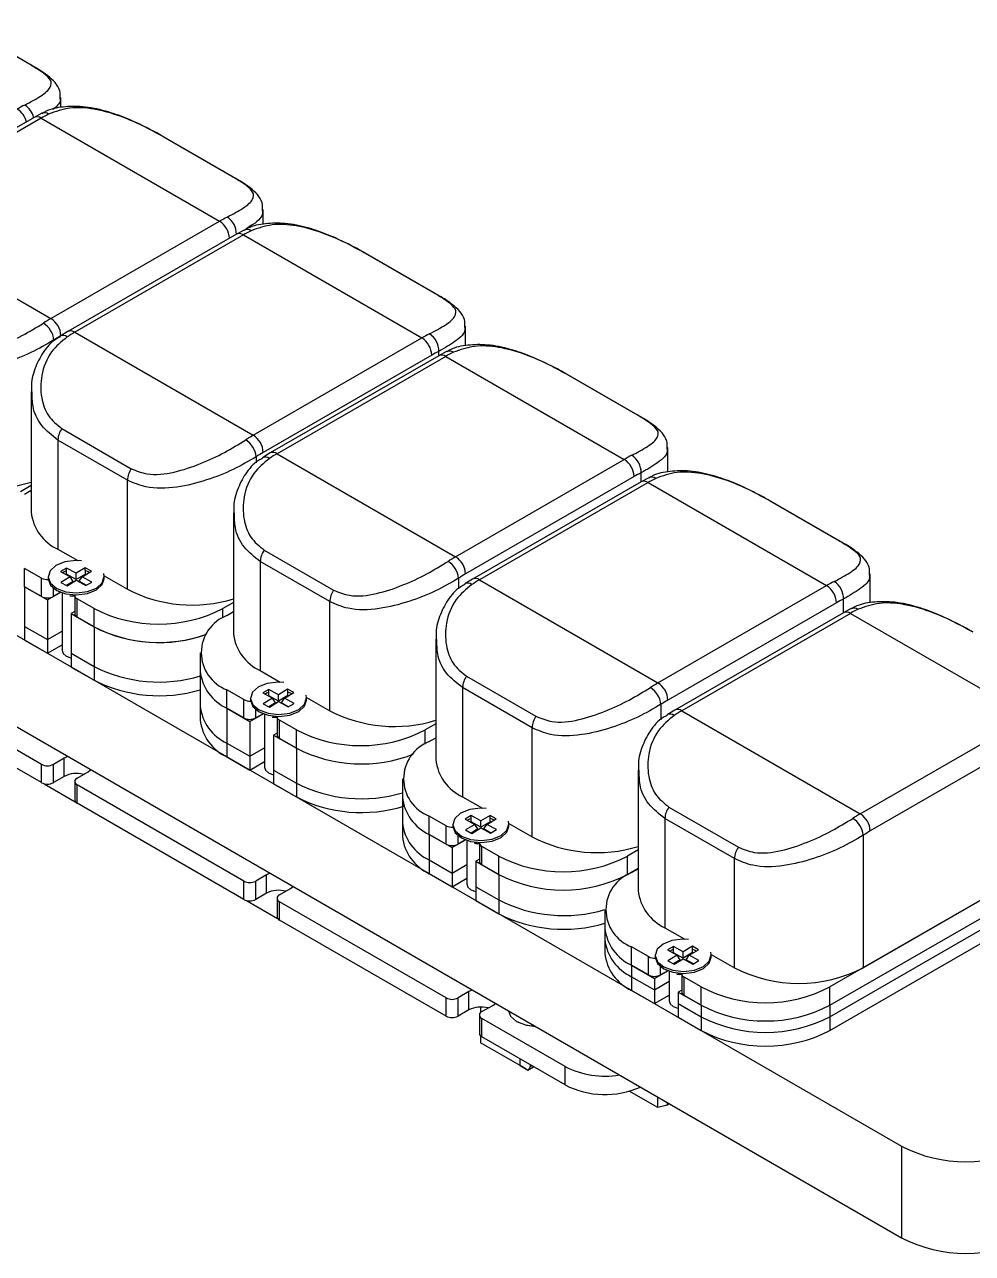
# Model space of a CAD drawing. Header units: millimetres. Extents: x 5 to 292, y 4 to 204.
# Drawn here: x 214.61 to 248.4, y 126.16 to 169.98 of the extents above; entities that cross this region are included whole.
import ezdxf

# ---------------------------------------------------------------- set-up
doc = ezdxf.new("R2010")
doc.units = ezdxf.units.MM

msp = doc.modelspace()

# ---------------------------------------------------------------- linework, layer by layer
at = {"color": 7, "linetype": 'Continuous', "lineweight": 25}
for p, q in [((214.808, 168.548), (212.333, 169.977)), ((214.846, 168.532), (212.371, 169.961)), ((178.618, 168.806), (245.864, 129.986)), ((215.901, 167.016), (215.901, 167.382)), ((214.947, 166.665), (208.937, 163.195)), ((215.197, 166.64), (209.187, 163.171)), ((215.221, 166.813), (214.947, 166.665)), ((215.197, 166.64), (221.561, 162.966)), ((222.021, 164.551), (219.546, 165.98)), ((222.058, 164.535), (219.584, 165.964)), ((178.618, 165.54), (245.864, 126.72)), ((209.187, 163.171), (215.551, 159.497)), ((223.114, 162.853), (223.114, 163.385)), ((215.551, 159.497), (221.561, 162.966)), ((222.434, 162.649), (222.159, 162.501)), ((222.159, 162.501), (216.149, 159.032)), ((222.409, 162.477), (216.399, 159.007)), ((222.409, 162.477), (228.773, 158.803)), ((229.233, 160.388), (226.758, 161.817)), ((229.271, 160.372), (226.796, 161.8)), ((230.326, 158.522), (230.326, 159.222)), ((216.149, 159.032), (215.877, 158.864)), ((216.399, 159.007), (222.763, 155.333)), ((222.763, 155.333), (228.773, 158.803)), ((229.127, 158.19), (223.117, 154.721)), ((229.646, 158.318), (229.372, 158.171)), ((229.372, 158.171), (223.362, 154.701)), ((229.622, 158.146), (223.612, 154.676)), ((229.622, 158.146), (235.986, 154.472)), ((236.446, 156.057), (233.971, 157.486)), ((236.483, 156.041), (234.008, 157.47)), ((214.846, 156.895), (214.846, 152.597)), ((215.939, 155.571), (218.414, 154.142)), ((218.273, 153.734), (215.798, 155.163)), ((215.798, 155.163), (215.798, 151.271)), ((223.362, 154.701), (223.09, 154.533)), ((223.612, 154.676), (229.975, 151.002)), ((237.539, 154.024), (237.539, 154.891)), ((229.975, 151.002), (235.986, 154.472)), ((236.339, 153.86), (230.329, 150.39)), ((236.859, 153.82), (236.584, 153.672)), ((214.846, 153.538), (214.468, 153.32)), ((214.61, 153.238), (214.846, 153.374)), ((218.273, 149.842), (218.273, 153.734)), ((236.584, 153.672), (230.574, 150.203)), ((236.834, 153.648), (230.824, 150.178)), ((236.834, 153.648), (243.198, 149.974)), ((243.658, 151.559), (241.183, 152.987)), ((243.696, 151.543), (241.221, 152.971)), ((222.059, 152.564), (222.059, 148.267)), ((215.798, 151.271), (216.503, 150.864)), ((223.152, 151.24), (225.627, 149.812)), ((225.485, 149.403), (223.01, 150.832)), ((223.01, 150.832), (223.01, 146.94)), ((215.211, 150.238), (214.61, 150.585)), ((214.61, 149.931), (214.61, 150.585)), ((216.103, 150.6), (215.895, 150.476)), ((215.895, 150.476), (216.236, 150.285)), ((216.024, 150.462), (215.972, 150.432)), ((216.108, 150.502), (216.024, 150.462)), ((216.105, 150.378), (216.088, 150.368)), ((216.445, 150.41), (216.103, 150.6)), ((216.104, 150.505), (216.103, 150.6)), ((216.105, 150.378), (216.104, 150.49)), ((216.446, 150.187), (216.105, 150.378)), ((216.775, 150.607), (216.445, 150.41)), ((216.446, 150.187), (216.445, 150.41)), ((216.776, 150.384), (216.446, 150.187)), ((216.66, 150.289), (216.99, 150.487)), ((216.99, 150.487), (216.775, 150.607)), ((216.775, 150.511), (216.775, 150.607)), ((216.776, 150.384), (216.776, 150.497)), ((216.798, 150.372), (216.776, 150.384)), ((217.447, 150.319), (218.273, 149.842)), ((244.751, 149.357), (244.751, 150.393)), ((214.61, 149.931), (215.423, 149.462)), ((214.61, 149.931), (214.61, 148.519)), ((215.211, 149.584), (214.61, 149.931)), ((215.211, 149.584), (215.211, 150.238)), ((215.448, 150.287), (215.448, 150.217)), ((216.236, 150.285), (215.906, 150.088)), ((215.906, 150.088), (216.122, 149.968)), ((216.339, 150.123), (216.1, 149.98)), ((216.122, 149.968), (216.452, 150.165)), ((216.339, 150.123), (216.236, 150.285)), ((216.452, 150.165), (216.794, 149.974)), ((216.557, 150.125), (216.66, 150.289)), ((216.81, 149.984), (216.557, 150.125)), ((217.002, 150.099), (216.66, 150.289)), ((216.794, 149.974), (217.002, 150.099)), ((217.448, 150.217), (217.448, 150.287)), ((230.574, 150.203), (230.302, 150.035)), ((230.824, 150.178), (237.188, 146.504)), ((237.188, 146.504), (243.198, 149.974)), ((215.423, 149.462), (215.897, 149.736)), ((215.423, 149.462), (215.423, 148.049)), ((215.897, 149.736), (215.635, 149.584)), ((215.948, 149.717), (215.948, 147.661)), ((216.227, 149.613), (216.333, 149.598)), ((216.396, 149.599), (216.227, 149.613)), ((216.396, 149.592), (216.333, 149.598)), ((216.396, 149.625), (216.396, 148.972)), ((217.085, 149.156), (216.484, 149.503)), ((216.484, 148.85), (216.484, 149.503)), ((216.396, 149.044), (216.272, 148.972)), ((217.085, 148.503), (217.085, 149.156)), ((222.059, 149.374), (221.681, 149.156)), ((221.822, 148.907), (222.059, 149.044)), ((225.485, 145.511), (225.485, 149.403)), ((243.552, 149.361), (237.542, 145.892)), ((243.797, 149.006), (237.787, 145.536)), ((244.047, 148.981), (238.037, 145.511)), ((244.071, 149.154), (243.797, 149.006)), ((244.047, 148.981), (250.411, 145.307)), ((216.272, 148.972), (217.085, 148.503)), ((216.272, 148.972), (216.272, 147.56)), ((217.085, 148.503), (216.484, 148.85)), ((214.61, 148.519), (215.423, 148.049)), ((214.61, 148.519), (214.61, 148.029)), ((215.423, 148.049), (215.948, 148.353)), ((217.085, 148.503), (217.085, 147.09)), ((214.61, 148.029), (215.423, 147.559)), ((215.423, 148.049), (215.423, 147.559)), ((215.423, 147.559), (215.948, 147.863)), ((229.271, 148.066), (229.271, 143.768)), ((216.272, 147.56), (217.085, 147.09)), ((216.272, 147.56), (216.272, 147.07)), ((220.87, 147.581), (220.87, 146.927)), ((215.211, 143.599), (209.271, 147.028)), ((216.272, 147.07), (217.085, 146.6)), ((217.085, 147.09), (217.085, 146.6)), ((220.87, 146.927), (220.87, 145.682)), ((223.01, 146.94), (223.715, 146.533)), ((215.211, 142.946), (209.271, 146.375)), ((230.364, 146.742), (232.839, 145.313)), ((222.423, 145.907), (221.822, 146.254)), ((221.822, 145.601), (221.822, 146.254)), ((222.661, 145.957), (222.661, 145.887)), ((223.315, 146.27), (223.107, 146.145)), ((223.107, 146.145), (223.449, 145.955)), ((223.449, 145.955), (223.119, 145.757)), ((223.237, 146.132), (223.185, 146.102)), ((223.32, 146.172), (223.237, 146.132)), ((223.317, 146.047), (223.301, 146.037)), ((223.657, 146.079), (223.315, 146.27)), ((223.316, 146.174), (223.315, 146.27)), ((223.317, 146.047), (223.316, 146.16)), ((223.659, 145.856), (223.317, 146.047)), ((223.552, 145.792), (223.449, 145.955)), ((223.987, 146.276), (223.657, 146.079)), ((223.659, 145.856), (223.657, 146.079)), ((223.989, 146.054), (223.659, 145.856)), ((223.77, 145.794), (223.873, 145.959)), ((223.873, 145.959), (224.203, 146.156)), ((224.215, 145.768), (223.873, 145.959)), ((224.203, 146.156), (223.987, 146.276)), ((223.988, 146.181), (223.987, 146.276)), ((223.989, 146.054), (223.988, 146.166)), ((224.011, 146.041), (223.989, 146.054)), ((224.659, 145.988), (225.485, 145.511)), ((224.661, 145.887), (224.661, 145.957)), ((232.698, 144.905), (230.223, 146.334)), ((230.223, 146.334), (230.223, 142.442)), ((220.87, 145.682), (220.87, 145.192)), ((221.822, 145.601), (222.635, 145.131)), ((221.822, 145.601), (221.822, 144.355)), ((222.423, 145.254), (221.822, 145.601)), ((222.423, 145.254), (222.423, 145.907)), ((223.119, 145.757), (223.334, 145.637)), ((223.552, 145.792), (223.312, 145.649)), ((223.334, 145.637), (223.664, 145.834)), ((223.664, 145.834), (224.006, 145.644)), ((224.023, 145.654), (223.77, 145.794)), ((224.006, 145.644), (224.215, 145.768)), ((237.787, 145.536), (237.515, 145.369)), ((238.037, 145.511), (244.4, 141.838)), ((222.635, 145.131), (223.11, 145.405)), ((222.635, 145.131), (222.635, 143.886)), ((223.11, 145.405), (222.848, 145.254)), ((223.161, 145.387), (223.161, 143.498)), ((223.44, 145.282), (223.546, 145.267)), ((223.608, 145.268), (223.44, 145.282)), ((223.608, 145.261), (223.546, 145.267)), ((223.608, 145.295), (223.608, 144.641)), ((224.297, 144.825), (223.696, 145.172)), ((223.696, 144.519), (223.696, 145.172)), ((229.271, 145.043), (228.893, 144.825)), ((244.4, 141.838), (250.411, 145.307)), ((223.608, 144.713), (223.484, 144.641)), ((223.484, 144.641), (224.297, 144.172)), ((223.484, 144.641), (223.484, 143.396)), ((224.297, 144.172), (224.297, 144.825)), ((232.698, 141.013), (232.698, 144.905)), ((250.764, 144.695), (244.754, 141.225)), ((221.822, 144.355), (222.635, 143.886)), ((221.822, 144.355), (221.822, 143.865)), ((222.635, 143.886), (223.161, 144.189)), ((224.297, 144.172), (223.696, 144.519)), ((224.297, 144.172), (224.297, 142.926)), ((229.035, 144.409), (229.271, 144.545)), ((216.024, 143.824), (215.635, 143.599)), ((216.144, 143.877), (216.024, 143.824)), ((216.024, 143.17), (216.024, 143.824)), ((221.822, 143.865), (222.635, 143.396)), ((222.635, 143.886), (222.635, 143.396)), ((215.211, 142.946), (215.211, 143.599)), ((215.635, 142.946), (215.635, 143.599)), ((216.484, 143.109), (216.873, 143.334)), ((216.873, 143.334), (216.965, 143.403)), ((222.635, 143.396), (223.161, 143.699)), ((223.484, 143.396), (224.297, 142.926)), ((223.484, 143.396), (223.484, 142.906)), ((236.484, 143.399), (236.484, 139.102)), ((215.31, 142.908), (216.418, 142.268)), ((216.024, 143.17), (215.635, 142.946)), ((216.396, 142.987), (216.396, 142.334)), ((222.423, 139.436), (216.484, 142.864)), ((216.484, 142.211), (216.484, 142.864)), ((223.484, 142.906), (224.297, 142.436)), ((224.297, 142.926), (224.297, 142.436)), ((228.083, 143.082), (228.083, 142.429)), ((228.083, 142.429), (228.083, 141.518)), ((230.223, 142.442), (230.928, 142.035)), ((222.423, 138.782), (216.484, 142.211)), ((237.577, 142.076), (240.052, 140.647)), ((229.636, 141.409), (229.035, 141.756)), ((229.035, 141.102), (229.035, 141.756)), ((230.528, 141.771), (230.32, 141.647)), ((230.32, 141.647), (230.661, 141.456)), ((230.449, 141.633), (230.397, 141.603)), ((230.533, 141.673), (230.449, 141.633)), ((230.53, 141.548), (230.513, 141.539)), ((230.87, 141.581), (230.528, 141.771)), ((230.529, 141.676), (230.528, 141.771)), ((230.53, 141.548), (230.529, 141.661)), ((230.871, 141.358), (230.53, 141.548)), ((231.2, 141.778), (230.87, 141.581)), ((230.871, 141.358), (230.87, 141.581)), ((231.201, 141.555), (230.871, 141.358)), ((231.085, 141.46), (231.415, 141.658)), ((231.415, 141.658), (231.2, 141.778)), ((231.2, 141.682), (231.2, 141.778)), ((231.201, 141.555), (231.2, 141.668)), ((231.223, 141.543), (231.201, 141.555)), ((239.91, 140.239), (237.435, 141.667)), ((237.435, 141.667), (237.435, 137.775)), ((228.083, 141.518), (228.083, 141.028)), ((229.035, 141.102), (229.848, 140.633)), ((229.035, 141.102), (229.035, 140.191)), ((229.636, 140.755), (229.035, 141.102)), ((229.636, 140.755), (229.636, 141.409)), ((229.873, 141.458), (229.873, 141.388)), ((230.661, 141.456), (230.331, 141.259)), ((230.331, 141.259), (230.547, 141.139)), ((230.764, 141.294), (230.525, 141.151)), ((230.547, 141.139), (230.877, 141.336)), ((230.764, 141.294), (230.661, 141.456)), ((230.877, 141.336), (231.219, 141.145)), ((230.982, 141.296), (231.085, 141.46)), ((231.235, 141.155), (230.982, 141.296)), ((231.427, 141.27), (231.085, 141.46)), ((231.219, 141.145), (231.427, 141.27)), ((231.872, 141.49), (232.698, 141.013)), ((231.873, 141.388), (231.873, 141.458)), ((229.848, 140.633), (230.322, 140.907)), ((230.322, 140.907), (230.06, 140.755)), ((230.373, 140.888), (230.373, 139.334)), ((230.652, 140.784), (230.758, 140.769)), ((230.821, 140.769), (230.652, 140.784)), ((230.821, 140.763), (230.758, 140.769)), ((230.821, 140.796), (230.821, 140.143)), ((231.51, 140.327), (230.909, 140.674)), ((230.909, 140.021), (230.909, 140.674)), ((252.157, 140.763), (243.318, 135.661)), ((244.507, 141.073), (244.507, 136.346)), ((229.848, 140.633), (229.848, 139.722)), ((230.821, 140.215), (230.697, 140.143)), ((231.51, 139.674), (231.51, 140.327)), ((236.484, 140.545), (236.106, 140.327)), ((236.106, 139.674), (236.106, 140.327)), ((239.91, 136.346), (239.91, 140.239)), ((229.035, 140.191), (229.848, 139.722)), ((229.035, 140.191), (229.035, 139.702)), ((229.848, 139.722), (230.373, 140.025)), ((230.697, 140.143), (231.51, 139.674)), ((230.697, 140.143), (230.697, 139.232)), ((231.51, 139.674), (230.909, 140.021)), ((236.106, 139.674), (236.484, 139.892)), ((236.247, 139.743), (236.484, 139.879)), ((243.318, 135.007), (252.157, 140.11)), ((244.507, 136.346), (251.012, 140.102)), ((222.423, 138.782), (222.423, 139.436)), ((223.237, 139.66), (222.848, 139.436)), ((222.848, 138.782), (222.848, 139.436)), ((223.356, 139.714), (223.237, 139.66)), ((223.237, 139.007), (223.237, 139.66)), ((229.035, 139.702), (229.848, 139.232)), ((229.848, 139.722), (229.848, 139.232)), ((229.848, 139.232), (230.373, 139.535)), ((231.51, 139.674), (231.51, 138.763)), ((243.318, 134.599), (252.157, 139.702)), ((223.237, 139.007), (222.848, 138.782)), ((223.696, 138.946), (224.085, 139.17)), ((224.085, 139.17), (224.178, 139.239)), ((230.697, 139.232), (231.51, 138.763)), ((230.697, 139.232), (230.697, 138.742)), ((243.318, 134.109), (252.157, 139.212)), ((222.522, 138.744), (223.63, 138.105)), ((223.608, 138.823), (223.608, 138.17)), ((229.636, 135.272), (223.696, 138.701)), ((223.696, 138.048), (223.696, 138.701)), ((230.697, 138.742), (231.51, 138.273)), ((231.51, 138.763), (231.51, 138.273)), ((229.636, 134.619), (223.696, 138.048)), ((235.295, 138.416), (235.295, 137.763)), ((235.295, 137.763), (235.295, 137.354)), ((237.435, 137.775), (238.14, 137.368)), ((235.295, 137.354), (235.295, 136.864)), ((236.848, 136.742), (236.247, 137.089)), ((236.247, 136.436), (236.247, 137.089)), ((236.848, 136.089), (236.848, 136.742)), ((237.086, 136.792), (237.086, 136.722)), ((237.74, 137.105), (237.532, 136.98)), ((237.532, 136.98), (237.874, 136.79)), ((237.874, 136.79), (237.544, 136.593)), ((237.662, 136.967), (237.61, 136.937)), ((237.745, 137.007), (237.662, 136.967)), ((237.742, 136.882), (237.726, 136.872)), ((238.082, 136.914), (237.74, 137.105)), ((237.741, 137.009), (237.74, 137.105)), ((237.742, 136.882), (237.741, 136.995)), ((238.084, 136.692), (237.742, 136.882)), ((237.977, 136.628), (237.874, 136.79)), ((238.412, 137.112), (238.082, 136.914)), ((238.084, 136.692), (238.082, 136.914)), ((238.414, 136.889), (238.084, 136.692)), ((238.195, 136.63), (238.298, 136.794)), ((238.298, 136.794), (238.628, 136.991)), ((238.64, 136.604), (238.298, 136.794)), ((238.628, 136.991), (238.412, 137.112)), ((238.413, 137.016), (238.412, 137.112)), ((238.414, 136.889), (238.413, 137.002)), ((238.436, 136.877), (238.414, 136.889)), ((239.084, 136.823), (239.91, 136.346)), ((239.086, 136.722), (239.086, 136.792)), ((236.247, 136.436), (237.06, 135.967)), ((236.247, 136.436), (236.247, 136.028)), ((236.848, 136.089), (236.247, 136.436)), ((237.544, 136.593), (237.759, 136.472)), ((237.977, 136.628), (237.737, 136.485)), ((237.759, 136.472), (238.089, 136.669)), ((238.089, 136.669), (238.431, 136.479)), ((238.448, 136.489), (238.195, 136.63)), ((238.431, 136.479), (238.64, 136.604)), ((236.247, 136.028), (237.06, 135.558)), ((236.247, 136.028), (236.247, 135.538)), ((237.06, 135.967), (237.534, 136.24)), ((237.06, 135.967), (237.06, 135.558)), ((237.06, 135.558), (237.586, 135.862)), ((237.534, 136.24), (237.273, 136.089)), ((237.586, 136.222), (237.586, 135.17)), ((237.865, 136.117), (237.971, 136.103)), ((238.033, 136.103), (237.865, 136.117)), ((238.033, 136.097), (237.971, 136.103)), ((238.033, 136.13), (238.033, 135.477)), ((238.722, 135.661), (238.121, 136.008)), ((238.121, 135.354), (238.121, 136.008)), ((230.449, 135.496), (230.06, 135.272)), ((230.569, 135.55), (230.449, 135.496)), ((230.449, 134.843), (230.449, 135.496)), ((236.247, 135.538), (237.06, 135.068)), ((237.06, 135.558), (237.06, 135.068)), ((238.033, 135.548), (237.909, 135.477)), ((237.909, 135.477), (238.722, 135.007)), ((237.909, 135.477), (237.909, 135.068)), ((238.722, 135.007), (238.722, 135.661)), ((243.318, 135.007), (243.318, 135.661)), ((229.636, 134.619), (229.636, 135.272)), ((230.06, 134.619), (230.06, 135.272)), ((230.909, 134.782), (231.298, 135.006)), ((231.298, 135.006), (231.39, 135.076)), ((237.06, 135.068), (237.586, 135.372)), ((237.909, 135.068), (238.722, 134.599)), ((237.909, 135.068), (237.909, 134.579)), ((238.722, 135.007), (238.121, 135.354)), ((238.722, 135.007), (238.722, 134.599)), ((243.318, 135.007), (243.318, 134.599)), ((230.449, 134.843), (230.06, 134.619)), ((230.821, 134.66), (230.821, 134.006)), ((230.863, 134.945), (230.863, 134.748)), ((233.878, 132.823), (230.909, 134.537)), ((230.909, 133.884), (230.909, 134.537)), ((237.909, 134.579), (238.722, 134.109)), ((238.722, 134.599), (238.722, 134.109)), ((243.318, 134.599), (243.318, 134.109)), ((232.217, 134.394), (232.183, 134.415)), ((230.863, 133.918), (230.863, 133.673)), ((232.277, 132.856), (230.863, 133.673)), ((230.863, 133.673), (230.863, 133.673)), ((233.878, 132.169), (230.909, 133.884)), ((232.277, 132.856), (232.277, 133.094)), ((232.277, 132.856), (232.547, 132.7)), ((232.489, 132.734), (232.277, 132.856)), ((232.547, 132.7), (232.753, 132.819)), ((232.63, 132.89), (232.63, 132.816)), ((233.878, 132.169), (233.878, 132.823)), ((237.178, 131.358), (236.16, 131.945)), ((237.178, 131.358), (237.178, 131.734)), ((237.516, 131.539), (237.516, 131.448)), ((237.595, 131.494), (237.516, 131.448)), ((237.516, 131.448), (237.178, 131.358)), ((245.864, 129.986), (245.864, 126.72))]:
    msp.add_line(p, q, dxfattribs=at)
at = {"color": 8, "linetype": 'Continuous', "lineweight": 25}
for p, q in [((229.374, 158.172), (229.374, 158.324)), ((222.869, 154.568), (222.869, 154.351)), ((236.587, 153.674), (236.587, 153.993)), ((215.635, 149.584), (215.635, 149.881)), ((230.082, 150.237), (230.082, 149.852)), ((243.799, 149.007), (243.799, 149.495)), ((221.681, 148.82), (221.681, 149.156)), ((222.848, 145.254), (222.848, 145.551)), ((237.294, 145.739), (237.294, 145.186)), ((228.893, 144.322), (228.893, 144.825)), ((230.06, 140.755), (230.06, 141.052)), ((236.106, 139.674), (236.106, 139.656)), ((237.273, 136.089), (237.273, 136.386)), ((232.695, 132.853), (232.63, 132.816))]:
    msp.add_line(p, q, dxfattribs=at)
at = {"color": 7, "linetype": 'Continuous', "lineweight": 25, "flags": 128}
for points in [[(214.808, 168.548), (214.839, 168.536), (214.846, 168.532)], [(219.584, 165.964), (219.577, 165.968), (219.546, 165.98)], [(222.021, 164.551), (222.052, 164.539), (222.058, 164.535)], [(226.796, 161.8), (226.789, 161.804), (226.758, 161.817)], [(229.233, 160.388), (229.264, 160.375), (229.271, 160.372)], [(234.008, 157.47), (234.002, 157.473), (233.971, 157.486)], [(236.446, 156.057), (236.477, 156.045), (236.483, 156.041)], [(241.221, 152.971), (241.214, 152.975), (241.183, 152.987)], [(243.658, 151.559), (243.689, 151.546), (243.696, 151.543)], [(216.641, 150.854), (216.431, 150.864), (216.05, 150.817), (215.729, 150.688), (215.518, 150.499), (215.448, 150.277), (215.531, 150.057), (215.754, 149.872)], [(215.754, 149.872), (216.082, 149.75), (216.466, 149.71), (216.847, 149.758), (217.168, 149.886), (217.379, 150.076), (217.448, 150.297), (217.429, 150.399)], [(216.91, 150.439), (216.873, 150.462), (216.771, 150.509)], [(215.448, 150.217), (215.448, 150.207), (215.531, 149.987), (215.754, 149.802), (216.082, 149.68), (216.466, 149.64), (216.847, 149.688), (217.168, 149.816), (217.379, 150.006), (217.448, 150.217)], [(215.948, 147.661), (215.986, 147.551), (216.095, 147.457)], [(216.095, 147.457), (216.257, 147.395), (216.272, 147.391)], [(223.854, 146.523), (223.643, 146.534), (223.262, 146.486), (222.942, 146.358), (222.73, 146.168), (222.661, 145.947), (222.744, 145.726), (222.966, 145.541)], [(222.966, 145.541), (223.294, 145.42), (223.678, 145.379), (224.059, 145.427), (224.38, 145.556), (224.591, 145.745), (224.661, 145.967), (224.642, 146.068)], [(224.122, 146.108), (224.085, 146.132), (223.984, 146.178)], [(222.661, 145.887), (222.661, 145.877), (222.744, 145.656), (222.966, 145.471), (223.294, 145.349), (223.678, 145.309), (224.059, 145.357), (224.38, 145.486), (224.591, 145.675), (224.661, 145.887)], [(223.161, 143.498), (223.199, 143.387), (223.307, 143.294)], [(223.307, 143.294), (223.469, 143.231), (223.484, 143.228)], [(231.066, 142.025), (230.856, 142.035), (230.475, 141.988), (230.154, 141.859), (229.943, 141.67), (229.873, 141.448), (229.956, 141.228), (230.179, 141.043)], [(230.179, 141.043), (230.507, 140.921), (230.891, 140.881), (231.272, 140.929), (231.593, 141.057), (231.804, 141.247), (231.873, 141.468), (231.854, 141.57)], [(231.335, 141.609), (231.298, 141.633), (231.196, 141.68)], [(229.873, 141.388), (229.873, 141.378), (229.956, 141.158), (230.179, 140.973), (230.507, 140.851), (230.891, 140.811), (231.272, 140.859), (231.593, 140.987), (231.804, 141.177), (231.873, 141.388)], [(230.373, 139.334), (230.411, 139.224), (230.52, 139.13)], [(230.52, 139.13), (230.682, 139.067), (230.697, 139.064)], [(238.279, 137.358), (238.068, 137.369), (237.687, 137.321), (237.367, 137.193), (237.155, 137.004), (237.086, 136.782), (237.169, 136.562), (237.391, 136.377)], [(237.086, 136.722), (237.086, 136.712), (237.169, 136.492), (237.391, 136.307), (237.719, 136.185), (238.103, 136.145), (238.484, 136.192), (238.805, 136.321), (239.016, 136.51), (239.086, 136.722)], [(237.391, 136.377), (237.719, 136.255), (238.103, 136.215), (238.484, 136.262), (238.805, 136.391), (239.016, 136.58), (239.086, 136.802), (239.067, 136.903)], [(238.547, 136.943), (238.51, 136.967), (238.409, 137.014)], [(237.586, 135.17), (237.624, 135.06), (237.732, 134.966)], [(237.732, 134.966), (237.894, 134.904), (237.909, 134.9)], [(231.855, 134.807), (231.929, 134.622), (232.146, 134.435)], [(232.146, 134.435), (232.47, 134.31), (232.791, 134.267)], [(232.834, 134.242), (232.509, 134.282), (232.217, 134.394)]]:
    msp.add_lwpolyline(points, dxfattribs=at)
at = {"color": 7, "linetype": 'Continuous', "lineweight": 25}
for centre, radius, start, end in [((216.887, 162.571), 5.073, 116.5451, 120.0272), ((217.735, 162.248), 5.073, 116.5451, 120.0272), ((215.32, 166.571), 0.261, 55.4304, 111.4062), ((224.099, 158.574), 5.073, 116.5451, 120.0272), ((221.147, 162.319), 0.768, 2.6056, 57.3944), ((224.948, 158.085), 5.073, 116.5451, 120.0272), ((218.36, 154.635), 5.615, 120.0244, 123.2784), ((215.136, 158.849), 0.768, 2.6056, 57.3944), ((214.844, 158.637), 0.818, 6.6834, 57.8769), ((218.464, 154.455), 5.116, 120.0234, 123.2798), ((219.209, 154.145), 5.615, 120.0244, 123.2784), ((231.312, 154.411), 5.073, 116.5451, 120.0272), ((228.359, 158.155), 0.768, 2.6056, 57.3944), ((228.648, 158.34), 0.727, 358.6972, 56.8933), ((231.44, 154.189), 4.621, 116.5434, 120.0285), ((232.16, 153.754), 5.073, 116.5451, 120.0272), ((216.547, 155.132), 0.75, 144.1495, 177.6386), ((225.573, 150.471), 5.615, 120.0244, 123.2784), ((222.057, 154.473), 0.818, 6.6834, 57.8769), ((222.349, 154.686), 0.768, 2.6056, 57.3944), ((225.676, 150.291), 5.116, 120.0234, 123.2798), ((226.421, 149.814), 5.615, 120.0244, 123.2784), ((238.524, 150.08), 5.073, 116.5451, 120.0272), ((235.572, 153.825), 0.768, 2.606, 57.3942), ((235.86, 154.009), 0.727, 358.6976, 56.8931), ((213.372, 158.483), 5.039, 242.6878, 287.0049), ((219.022, 153.703), 0.75, 144.1495, 177.6386), ((238.652, 149.859), 4.621, 116.5434, 120.0285), ((236.958, 153.579), 0.261, 55.4302, 111.4064), ((239.371, 149.26), 5.068, 116.5435, 120.0288), ((216.473, 152.759), 1.635, 185.6946, 245.6256), ((223.76, 150.801), 0.75, 144.1495, 177.6386), ((232.785, 146.141), 5.615, 120.0244, 123.2784), ((229.269, 150.142), 0.818, 6.6837, 57.8768), ((229.561, 150.355), 0.768, 2.606, 57.3942), ((232.889, 145.96), 5.116, 120.0234, 123.2798), ((215.418, 150.631), 0.444, 242.23, 274.0938), ((233.631, 145.32), 5.61, 120.023, 123.2799), ((245.735, 145.586), 5.068, 116.5435, 120.0288), ((242.784, 149.326), 0.768, 2.6048, 57.395), ((243.073, 149.511), 0.727, 358.6966, 56.8936), ((215.423, 149.994), 0.461, 242.6091, 297.3904), ((216.536, 149.632), 0.139, 176.349, 247.9858), ((220.585, 154.319), 5.039, 242.6877, 287.005), ((226.235, 149.372), 0.75, 144.1495, 177.6386), ((245.868, 145.354), 4.628, 116.5461, 120.0258), ((219.383, 153.591), 4.995, 242.6096, 297.3903), ((246.585, 144.59), 5.072, 116.5442, 120.0271), ((244.17, 148.912), 0.261, 55.4306, 111.4046), ((216.546, 148.987), 0.151, 185.6965, 245.6259), ((222.326, 147.581), 1.419, 110.7834, 249.2168), ((219.403, 153.051), 5.105, 242.9929, 289.0367), ((219.398, 152.975), 5.035, 242.652, 289.7284), ((223.685, 148.429), 1.635, 185.6946, 245.6256), ((219.405, 151.653), 5.119, 243.0505, 286.8063), ((222.497, 147.09), 1.635, 185.6946, 245.6256), ((219.405, 151.164), 5.119, 243.0541, 286.6386), ((230.972, 146.303), 0.75, 144.1501, 177.6383), ((239.995, 141.646), 5.61, 120.023, 123.2799), ((236.774, 145.857), 0.768, 2.6048, 57.395), ((236.482, 145.644), 0.818, 6.6829, 57.8772), ((222.497, 145.844), 1.635, 185.6946, 245.6256), ((222.63, 146.3), 0.444, 242.2286, 274.0956), ((227.797, 149.988), 5.039, 242.6877, 287.0051), ((240.106, 141.455), 5.124, 120.0259, 123.2773), ((240.846, 140.65), 5.614, 120.0246, 123.2792), ((222.497, 145.354), 1.635, 185.6946, 245.6256), ((222.635, 145.663), 0.461, 242.6091, 297.3904), ((223.748, 145.301), 0.139, 176.3525, 247.9833), ((233.447, 144.874), 0.75, 144.1501, 177.6383), ((223.758, 144.656), 0.151, 185.6953, 245.6271), ((226.595, 149.261), 4.995, 242.6097, 297.3902), ((226.612, 148.698), 5.084, 242.9127, 291.3594), ((229.538, 143.082), 1.419, 110.7834, 249.2169), ((230.898, 143.93), 1.635, 185.6948, 245.6256), ((215.423, 144.009), 0.461, 242.6091, 297.3904), ((215.423, 143.355), 0.461, 242.6091, 297.3904), ((216.452, 142.327), 0.946, 74.3977, 116.9232), ((216.53, 142.987), 0.131, 110.7823, 249.2177), ((226.617, 147.49), 5.119, 243.0541, 286.6387), ((226.617, 146.997), 5.117, 243.0416, 287.2055), ((229.709, 142.591), 1.635, 185.6948, 245.6256), ((216.546, 142.349), 0.151, 185.6965, 245.6259), ((238.185, 141.636), 0.75, 144.1501, 177.6383), ((247.21, 136.977), 5.614, 120.0246, 123.2792), ((243.694, 140.977), 0.818, 6.6828, 57.8777), ((243.986, 141.19), 0.768, 2.6051, 57.3949), ((229.709, 141.68), 1.635, 185.6948, 245.6256), ((229.843, 141.802), 0.444, 242.2288, 274.0954), ((247.316, 136.791), 5.121, 120.025, 123.2782), ((229.709, 141.19), 1.635, 185.6948, 245.6256), ((229.848, 141.165), 0.461, 242.6091, 297.3909), ((230.961, 140.803), 0.139, 176.3576, 247.9792), ((235.01, 145.49), 5.039, 242.6877, 287.005), ((233.808, 144.762), 4.995, 242.6096, 297.3904), ((240.66, 140.208), 0.75, 144.1501, 177.6383), ((230.971, 140.158), 0.151, 185.696, 245.6264), ((222.635, 139.845), 0.461, 242.6091, 297.3904), ((233.808, 144.109), 4.995, 242.6096, 297.3904), ((236.751, 138.416), 1.419, 110.7834, 249.2169), ((223.665, 138.163), 0.946, 74.3969, 116.924), ((223.743, 138.823), 0.131, 110.7834, 249.2178), ((238.11, 139.264), 1.635, 185.6948, 245.6256), ((222.635, 139.192), 0.461, 242.6091, 297.3904), ((233.83, 143.326), 5.119, 243.0543, 286.6386), ((223.758, 138.185), 0.151, 185.6953, 245.6271), ((233.83, 142.836), 5.119, 243.0541, 286.6386), ((236.922, 137.925), 1.635, 185.6948, 245.6256), ((236.922, 137.517), 1.635, 185.6948, 245.6256), ((236.922, 137.027), 1.635, 185.6948, 245.6256), ((237.055, 137.135), 0.444, 242.2288, 274.0954), ((242.208, 140.782), 4.995, 242.6096, 297.3904), ((237.06, 136.498), 0.461, 242.6091, 297.3909), ((238.173, 136.136), 0.139, 176.3555, 247.9812), ((238.183, 135.492), 0.151, 185.6936, 245.6288), ((241.02, 140.096), 4.995, 242.6096, 297.3904), ((229.848, 135.681), 0.461, 242.6091, 297.3909), ((241.02, 139.443), 4.995, 242.6096, 297.3904), ((229.848, 135.028), 0.461, 242.6091, 297.3909), ((230.877, 134), 0.946, 74.3969, 116.9238), ((230.955, 134.66), 0.131, 110.7845, 249.218), ((241.02, 139.034), 4.995, 242.6096, 297.3904), ((241.02, 138.544), 4.995, 242.6096, 297.3904), ((230.971, 134.021), 0.151, 185.696, 245.6264), ((235.29, 135.555), 3.076, 242.6765, 279.7405), ((235.3, 134.935), 3.109, 242.8021, 293.8877), ((248.162, 134.422), 4.995, 242.6096, 297.3904), ((248.162, 131.155), 4.995, 242.6096, 297.3904)]:
    msp.add_arc(centre, radius, start, end, dxfattribs=at)
at = {"color": 8, "linetype": 'Continuous', "lineweight": 25}
for centre, radius, start, end in [((213.918, 166.303), 0.788, 15.258, 56.9203), ((214.227, 166.503), 0.722, 12.9462, 57.0284), ((215.05, 166.436), 0.251, 54.3832, 114.3064), ((221.434, 162.502), 0.729, 359.9123, 56.8363), ((222.533, 162.408), 0.261, 55.4295, 111.4071), ((222.263, 162.272), 0.251, 54.3825, 114.3071), ((215.983, 158.651), 0.238, 52.4976, 116.1967), ((216.253, 158.802), 0.252, 54.3839, 114.2912), ((229.475, 157.941), 0.251, 54.3826, 114.3076), ((229.745, 158.077), 0.261, 55.4307, 111.4059), ((223.465, 154.472), 0.252, 54.3849, 114.2902), ((223.195, 154.32), 0.238, 52.4977, 116.1972), ((236.688, 153.443), 0.251, 54.3814, 114.3074), ((230.408, 149.822), 0.238, 52.5075, 116.1855), ((230.678, 149.973), 0.251, 54.3818, 114.2938), ((243.9, 148.777), 0.251, 54.3815, 114.3087), ((237.89, 145.307), 0.252, 54.3837, 114.2922), ((237.62, 145.155), 0.238, 52.5066, 116.1863)]:
    msp.add_arc(centre, radius, start, end, dxfattribs=at)
at = {"color": 7, "linetype": 'Continuous', "lineweight": 25}
for major_axis, ratio, start_param, end_param in [((0.283, 0), 0.577382, 5.497787, 6.283185), ((0.2, -0.115), 0.00007, 5.497828, 6.283226)]:
    msp.add_ellipse((232.347, 132.816), major_axis=major_axis, ratio=ratio, start_param=start_param, end_param=end_param, dxfattribs=at)
for points, knots in [([(214.62, 167.109), (214.821, 167.216), (215.261, 167.452), (215.567, 167.735), (215.575, 167.982), (215.339, 168.226), (214.984, 168.441), (214.808, 168.548)], [0, 0, 0, 0, 0.199508, 0.437451, 0.643632, 0.823204, 1, 1, 1, 1]), ([(215.88, 167.384), (215.88, 167.464), (215.88, 167.667), (215.694, 167.931), (215.432, 168.166), (215.148, 168.359), (214.9, 168.498), (214.833, 168.536)], [0, 0, 0, 0, 0.142902, 0.362854, 0.603271, 0.892918, 1, 1, 1, 1]), ([(219.573, 165.967), (219.533, 165.991), (219.336, 166.109), (218.873, 166.35), (218.213, 166.655), (217.47, 166.917), (216.706, 167.071), (215.987, 167.057), (215.491, 166.962), (215.274, 166.826), (215.232, 166.799)], [0, 0, 0, 0, 0.037024, 0.179907, 0.325518, 0.485289, 0.6604, 0.815745, 0.964385, 1, 1, 1, 1]), ([(219.546, 165.98), (219.363, 166.082), (218.908, 166.334), (218.031, 166.73), (217.092, 166.99), (216.198, 167.049), (215.713, 166.875), (215.468, 166.786)], [0, 0, 0, 0, 0.152496, 0.37886, 0.592677, 0.794571, 1, 1, 1, 1]), ([(221.832, 163.113), (222.033, 163.22), (222.473, 163.455), (222.78, 163.738), (222.787, 163.986), (222.551, 164.23), (222.197, 164.445), (222.021, 164.551)], [0, 0, 0, 0, 0.199508, 0.437452, 0.643632, 0.823204, 1, 1, 1, 1]), ([(223.092, 163.387), (223.092, 163.467), (223.093, 163.671), (222.906, 163.934), (222.644, 164.169), (222.36, 164.362), (222.112, 164.501), (222.046, 164.539)], [0, 0, 0, 0, 0.142902, 0.362853, 0.603271, 0.892918, 1, 1, 1, 1]), ([(226.786, 161.803), (226.745, 161.827), (226.549, 161.946), (226.086, 162.186), (225.426, 162.491), (224.683, 162.753), (223.919, 162.908), (223.2, 162.893), (222.703, 162.799), (222.486, 162.662), (222.444, 162.636)], [0, 0, 0, 0, 0.037023, 0.179906, 0.325518, 0.485289, 0.660399, 0.815745, 0.964385, 1, 1, 1, 1]), ([(226.758, 161.817), (226.575, 161.918), (226.121, 162.171), (225.244, 162.566), (224.304, 162.826), (223.411, 162.886), (222.926, 162.711), (222.681, 162.623)], [0, 0, 0, 0, 0.152496, 0.378859, 0.592677, 0.794571, 1, 1, 1, 1]), ([(229.045, 158.949), (229.246, 159.056), (229.685, 159.291), (229.992, 159.574), (230, 159.822), (229.764, 160.066), (229.409, 160.281), (229.233, 160.388)], [0, 0, 0, 0, 0.1995082, 0.4374511, 0.6436318, 0.823204, 1, 1, 1, 1]), ([(230.305, 159.223), (230.305, 159.304), (230.305, 159.507), (230.119, 159.77), (229.857, 160.005), (229.573, 160.198), (229.325, 160.338), (229.258, 160.375)], [0, 0, 0, 0, 0.142901, 0.362854, 0.60327, 0.892918, 1, 1, 1, 1]), ([(211.202, 158.306), (211.385, 158.23), (211.839, 158.042), (212.716, 158.149), (213.655, 158.463), (214.549, 158.882), (215.034, 159.179), (215.279, 159.329)], [0, 0, 0, 0, 0.152495, 0.378859, 0.592676, 0.794571, 1, 1, 1, 1]), ([(215.657, 158.732), (215.391, 158.576), (214.861, 158.267), (213.862, 157.871), (212.792, 157.606), (211.795, 157.574), (211.274, 157.804), (211.06, 157.898)], [0, 0, 0, 0, 0.198494, 0.394823, 0.606621, 0.838824, 1, 1, 1, 1]), ([(215.889, 158.848), (215.836, 158.82), (215.581, 158.687), (215.251, 158.292), (214.956, 157.707), (214.83, 157.211), (214.859, 156.932), (214.865, 156.873)], [0, 0, 0, 0, 0.074813, 0.356814, 0.637117, 0.923197, 1, 1, 1, 1]), ([(216.128, 158.84), (215.927, 158.673), (215.487, 158.307), (215.18, 157.509), (215.172, 156.703), (215.409, 155.997), (215.763, 155.712), (215.939, 155.571)], [0, 0, 0, 0, 0.199508, 0.437452, 0.643632, 0.823204, 1, 1, 1, 1]), ([(233.998, 157.472), (233.958, 157.497), (233.761, 157.615), (233.298, 157.856), (232.638, 158.161), (231.895, 158.423), (231.131, 158.577), (230.412, 158.563), (229.916, 158.468), (229.699, 158.331), (229.657, 158.305)], [0, 0, 0, 0, 0.037024, 0.179906, 0.325518, 0.485289, 0.6604, 0.815745, 0.964385, 1, 1, 1, 1]), ([(233.971, 157.486), (233.788, 157.588), (233.333, 157.84), (232.456, 158.236), (231.517, 158.495), (230.623, 158.555), (230.138, 158.38), (229.893, 158.292)], [0, 0, 0, 0, 0.152496, 0.37886, 0.592677, 0.794571, 1, 1, 1, 1]), ([(236.257, 154.618), (236.458, 154.725), (236.898, 154.961), (237.205, 155.244), (237.212, 155.491), (236.976, 155.735), (236.621, 155.95), (236.446, 156.057)], [0, 0, 0, 0, 0.199508, 0.437452, 0.643632, 0.823204, 1, 1, 1, 1]), ([(237.517, 154.893), (237.517, 154.973), (237.518, 155.176), (237.331, 155.439), (237.069, 155.675), (236.785, 155.867), (236.537, 156.007), (236.471, 156.045)], [0, 0, 0, 0, 0.142902, 0.362853, 0.603269, 0.892916, 1, 1, 1, 1]), ([(218.414, 154.142), (218.597, 154.066), (219.052, 153.878), (219.929, 153.985), (220.868, 154.299), (221.762, 154.718), (222.247, 155.016), (222.492, 155.166)], [0, 0, 0, 0, 0.152496, 0.37886, 0.592677, 0.794571, 1, 1, 1, 1]), ([(222.869, 154.568), (222.603, 154.413), (222.074, 154.103), (221.074, 153.707), (220.005, 153.442), (219.007, 153.411), (218.486, 153.64), (218.273, 153.734)], [0, 0, 0, 0, 0.198494, 0.394823, 0.606621, 0.838823, 1, 1, 1, 1]), ([(223.102, 154.517), (223.048, 154.489), (222.793, 154.356), (222.463, 153.961), (222.169, 153.377), (222.042, 152.88), (222.071, 152.601), (222.077, 152.542)], [0, 0, 0, 0, 0.074813, 0.356814, 0.637116, 0.923196, 1, 1, 1, 1]), ([(223.34, 154.509), (223.139, 154.342), (222.699, 153.977), (222.393, 153.179), (222.385, 152.372), (222.621, 151.666), (222.976, 151.382), (223.152, 151.24)], [0, 0, 0, 0, 0.1995082, 0.4374511, 0.6436318, 0.823204, 1, 1, 1, 1]), ([(241.211, 152.974), (241.17, 152.998), (240.974, 153.116), (240.511, 153.357), (239.851, 153.662), (239.108, 153.924), (238.344, 154.079), (237.625, 154.064), (237.128, 153.97), (236.911, 153.833), (236.869, 153.807)], [0, 0, 0, 0, 0.037024, 0.179907, 0.325518, 0.485289, 0.6604, 0.815745, 0.964385, 1, 1, 1, 1]), ([(241.183, 152.987), (241, 153.089), (240.546, 153.342), (239.668, 153.737), (238.729, 153.997), (237.836, 154.057), (237.351, 153.882), (237.106, 153.794)], [0, 0, 0, 0, 0.152496, 0.378859, 0.592677, 0.794571, 1, 1, 1, 1]), ([(243.47, 150.12), (243.67, 150.227), (244.11, 150.462), (244.417, 150.745), (244.425, 150.993), (244.189, 151.237), (243.834, 151.452), (243.658, 151.559)], [0, 0, 0, 0, 0.199508, 0.437451, 0.643632, 0.823204, 1, 1, 1, 1]), ([(244.73, 150.394), (244.73, 150.475), (244.73, 150.678), (244.544, 150.941), (244.282, 151.176), (243.998, 151.369), (243.75, 151.509), (243.683, 151.546)], [0, 0, 0, 0, 0.1429019, 0.3628543, 0.6032686, 0.892915, 1, 1, 1, 1]), ([(225.627, 149.812), (225.81, 149.736), (226.264, 149.548), (227.141, 149.654), (228.08, 149.968), (228.974, 150.388), (229.459, 150.685), (229.704, 150.835)], [0, 0, 0, 0, 0.152496, 0.378859, 0.592677, 0.794571, 1, 1, 1, 1]), ([(230.082, 150.237), (229.816, 150.082), (229.286, 149.773), (228.287, 149.376), (227.217, 149.111), (226.22, 149.08), (225.699, 149.309), (225.485, 149.403)], [0, 0, 0, 0, 0.198494, 0.394823, 0.606621, 0.838824, 1, 1, 1, 1]), ([(230.314, 150.018), (230.261, 149.991), (230.006, 149.858), (229.675, 149.462), (229.381, 148.878), (229.255, 148.382), (229.284, 148.103), (229.29, 148.044)], [0, 0, 0, 0, 0.0748123, 0.3568143, 0.637117, 0.9231967, 1, 1, 1, 1]), ([(230.553, 150.01), (230.352, 149.844), (229.912, 149.478), (229.605, 148.68), (229.597, 147.874), (229.834, 147.168), (230.188, 146.883), (230.364, 146.742)], [0, 0, 0, 0, 0.199508, 0.437451, 0.643631, 0.823204, 1, 1, 1, 1]), ([(248.423, 148.308), (248.383, 148.332), (248.186, 148.45), (247.723, 148.691), (247.063, 148.996), (246.32, 149.258), (245.556, 149.412), (244.837, 149.398), (244.341, 149.303), (244.124, 149.167), (244.082, 149.14)], [0, 0, 0, 0, 0.037024, 0.179907, 0.325519, 0.485289, 0.6604, 0.815745, 0.964385, 1, 1, 1, 1]), ([(248.396, 148.321), (248.213, 148.423), (247.758, 148.675), (246.881, 149.071), (245.942, 149.331), (245.048, 149.39), (244.563, 149.215), (244.318, 149.127)], [0, 0, 0, 0, 0.152496, 0.37886, 0.592677, 0.794571, 1, 1, 1, 1]), ([(232.839, 145.313), (233.022, 145.237), (233.477, 145.049), (234.354, 145.156), (235.293, 145.47), (236.187, 145.889), (236.672, 146.187), (236.917, 146.337)], [0, 0, 0, 0, 0.152496, 0.378859, 0.592676, 0.794571, 1, 1, 1, 1]), ([(237.294, 145.739), (237.028, 145.584), (236.499, 145.274), (235.499, 144.878), (234.429, 144.613), (233.432, 144.582), (232.911, 144.811), (232.698, 144.905)], [0, 0, 0, 0, 0.198494, 0.394824, 0.606621, 0.838824, 1, 1, 1, 1]), ([(237.527, 145.352), (237.473, 145.324), (237.218, 145.192), (236.888, 144.796), (236.594, 144.212), (236.467, 143.716), (236.496, 143.436), (236.502, 143.377)], [0, 0, 0, 0, 0.074812, 0.356814, 0.637117, 0.923196, 1, 1, 1, 1]), ([(237.765, 145.344), (237.564, 145.177), (237.124, 144.812), (236.818, 144.014), (236.81, 143.208), (237.046, 142.501), (237.401, 142.217), (237.577, 142.076)], [0, 0, 0, 0, 0.199508, 0.437451, 0.643631, 0.823204, 1, 1, 1, 1]), ([(240.052, 140.647), (240.235, 140.571), (240.689, 140.383), (241.566, 140.489), (242.505, 140.804), (243.399, 141.223), (243.884, 141.52), (244.129, 141.67)], [0, 0, 0, 0, 0.1524946, 0.3788591, 0.5926763, 0.7945708, 1, 1, 1, 1]), ([(244.507, 141.073), (244.24, 140.917), (243.711, 140.608), (242.712, 140.212), (241.642, 139.947), (240.645, 139.915), (240.124, 140.145), (239.91, 140.239)], [0, 0, 0, 0, 0.198494, 0.394824, 0.606622, 0.838824, 1, 1, 1, 1])]:
    msp.add_open_spline(points, degree=3, knots=knots, dxfattribs=at)
at = {"color": 8, "linetype": 'Continuous', "lineweight": 25}
for points, knots in [([(215.863, 167.383), (215.875, 167.34), (215.914, 167.199), (215.74, 167.048), (215.619, 166.943)], [0, 0, 0, 0, 0.303626, 1, 1, 1, 1]), ([(223.076, 163.386), (223.085, 163.344), (223.123, 163.171), (222.919, 162.943), (222.585, 162.745), (222.496, 162.693)], [0, 0, 0, 0, 0.196261, 0.787922, 1, 1, 1, 1]), ([(230.288, 159.223), (230.298, 159.18), (230.337, 159.008), (230.05, 158.713), (229.585, 158.445), (229.374, 158.324)], [0, 0, 0, 0, 0.153275, 0.615345, 1, 1, 1, 1]), ([(215.798, 155.163), (215.591, 155.322), (215.18, 155.64), (214.878, 156.284), (214.883, 156.706), (214.885, 156.876)], [0, 0, 0, 0, 0.376901, 0.748709, 1, 1, 1, 1]), ([(237.501, 154.892), (237.511, 154.849), (237.55, 154.677), (237.262, 154.382), (236.798, 154.115), (236.587, 153.993)], [0, 0, 0, 0, 0.153274, 0.615345, 1, 1, 1, 1]), ([(223.01, 150.832), (222.803, 150.992), (222.392, 151.309), (222.091, 151.954), (222.095, 152.375), (222.097, 152.545)], [0, 0, 0, 0, 0.376901, 0.748709, 1, 1, 1, 1]), ([(244.713, 150.394), (244.723, 150.351), (244.762, 150.179), (244.475, 149.884), (244.01, 149.616), (243.799, 149.495)], [0, 0, 0, 0, 0.153275, 0.615345, 1, 1, 1, 1]), ([(230.223, 146.334), (230.016, 146.493), (229.605, 146.81), (229.303, 147.455), (229.308, 147.877), (229.31, 148.047)], [0, 0, 0, 0, 0.376902, 0.748709, 1, 1, 1, 1]), ([(237.435, 141.667), (237.228, 141.827), (236.817, 142.144), (236.516, 142.789), (236.52, 143.21), (236.522, 143.38)], [0, 0, 0, 0, 0.376902, 0.748711, 1, 1, 1, 1])]:
    msp.add_open_spline(points, degree=3, knots=knots, dxfattribs=at)

doc.saveas('drawing.dxf')
